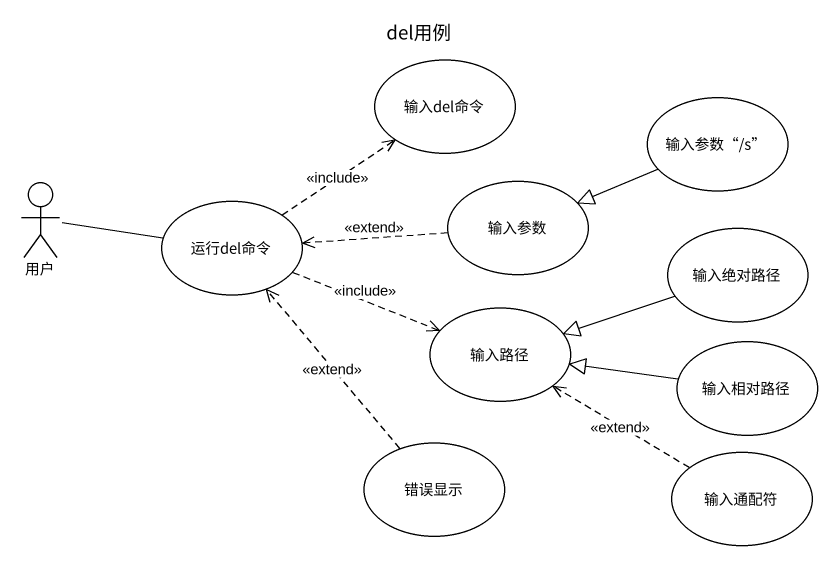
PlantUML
@startuml
title del用例
usecase 输入del命令
usecase "输入参数“/s”" as 输入参数_s
actor 用户
usecase 输入参数
usecase 运行del命令
usecase 输入绝对路径
usecase 输入路径
usecase 输入相对路径
usecase 错误显示
usecase 输入通配符
输入参数_s -left-|> 输入参数
用户 -right- 运行del命令
输入参数 .left.> 运行del命令 : <<extend>>
运行del命令 .up.> 输入del命令 : <<include>>
运行del命令 .right.> 输入路径 : <<include>>
输入绝对路径 -left-|> 输入路径
输入相对路径 -left-|> 输入路径
错误显示 .up.> 运行del命令 : <<extend>>
输入通配符 .left.> 输入路径 : <<extend>>
@enduml
